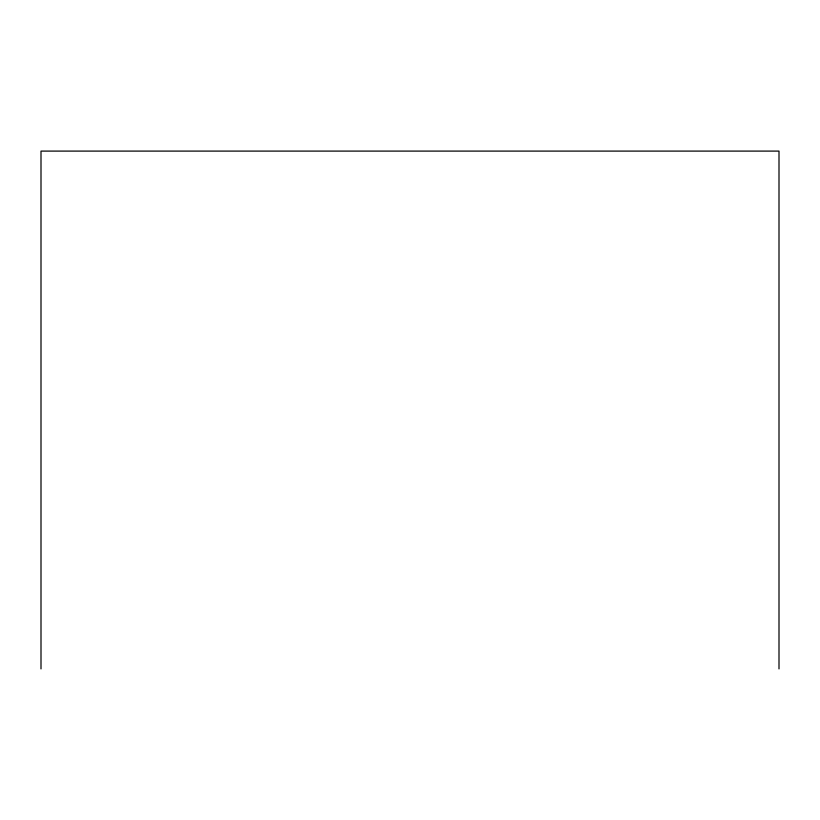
<?xml version="1.0" encoding="UTF-8"?>
<svg xmlns="http://www.w3.org/2000/svg" width="820" height="820" viewBox="0 0 820 820"><rect width="100%" height="100%" fill="white"/><g stroke="black" fill="none" stroke-linecap="round" stroke-linejoin="round"><path stroke-width="1.23" d="M779 668.905L779 151.095L41 151.095L41 668.905"/></g></svg>
